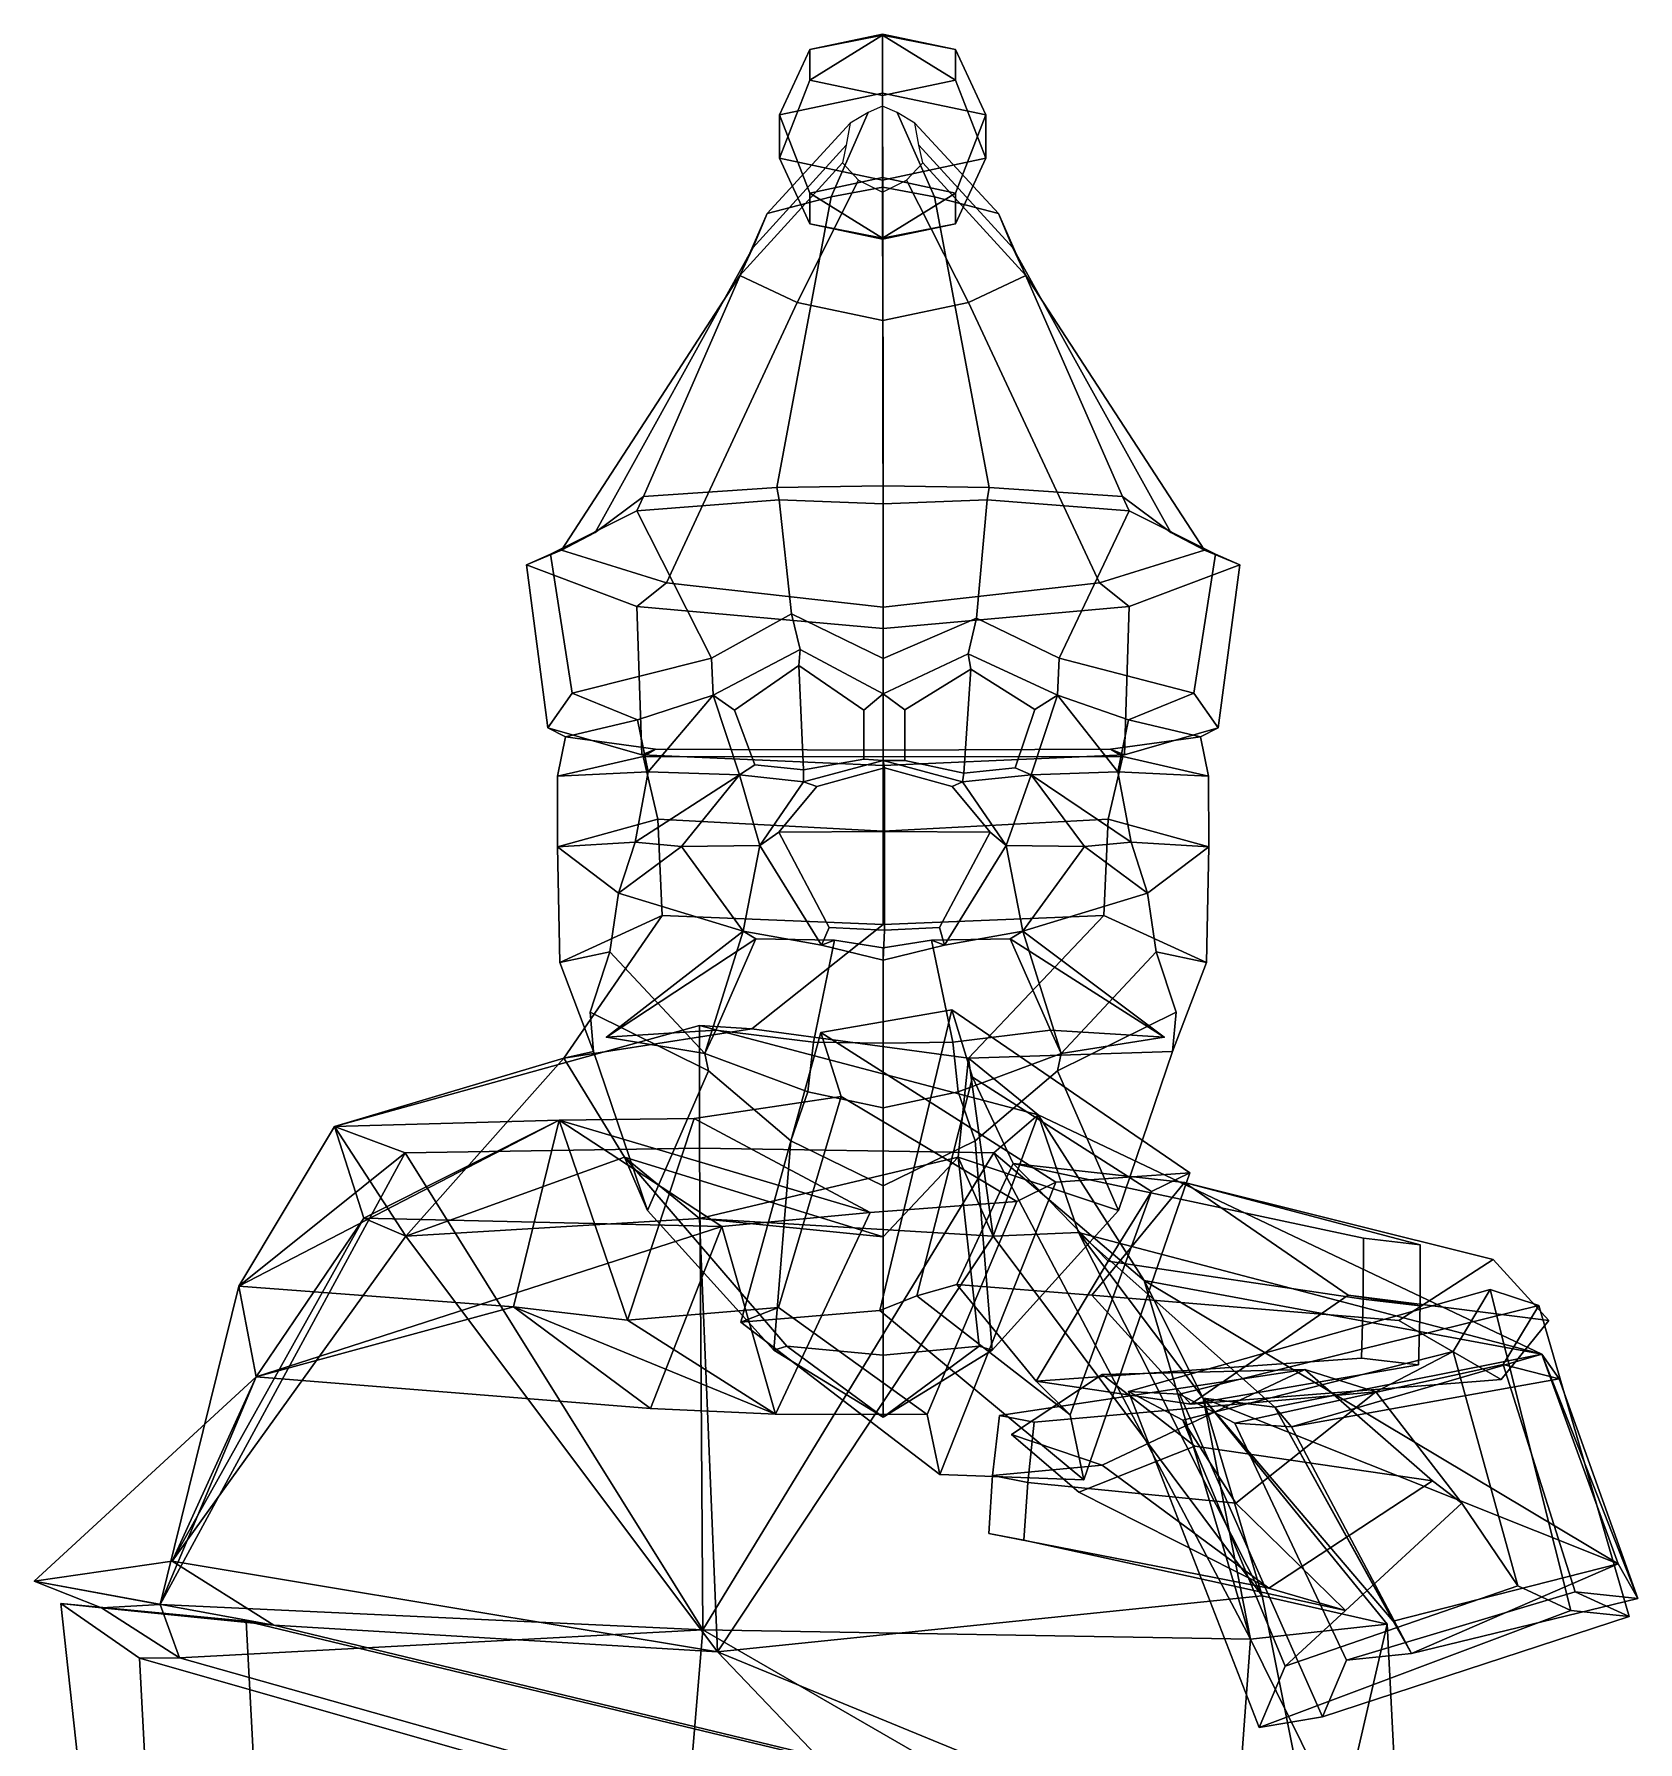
# Model space of a CAD drawing. Extents: x -126 to 173, y -160 to 361.
# Drawn here: x -125.9 to 173.1, y 42.1 to 360.5 of the extents above; entities that cross this region are included whole.
import ezdxf

# ---------------------------------------------------------------- set-up
doc = ezdxf.new("R2010")
doc.units = 0

msp = doc.modelspace()

# ---------------------------------------------------------------- linework, layer by layer
for p in [(-19.208097, 173.483734, 76.481369), (84.79847, 173.483734, 76.481369)]:
    msp.add_point(p)
for points in [[(18.712734, 357.672577, -29.904934), (32.321625, 360.535583, -36.798336), (32.321629, 349.526276, -48.066418), (13.075727, 345.477448, -38.317741)], [(32.321621, 349.08371, -9.224887), (32.321621, 360.352234, -20.709621), (18.71273, 351.946655, -16.118238)], [(18.71273, 351.946655, -16.118238), (32.321621, 360.352234, -20.709621), (18.712734, 357.672577, -29.904934)], [(32.321621, 360.352234, -20.709621), (32.321625, 360.535583, -36.798336), (18.712734, 357.672577, -29.904934)], [(32.321621, 360.352234, -20.709621), (45.930546, 357.672577, -29.90493), (32.321625, 360.535583, -36.798336)], [(45.930546, 351.946655, -16.118233), (45.930546, 357.672577, -29.90493), (32.321621, 360.352234, -20.709621)], [(32.321621, 349.08371, -9.224887), (45.930546, 351.946655, -16.118233), (32.321621, 360.352234, -20.709621)], [(45.930546, 357.672577, -29.90493), (51.56752, 345.477448, -38.317738), (32.321629, 349.526276, -48.066418), (32.321625, 360.535583, -36.798336)], [(13.075723, 337.379761, -18.820333), (18.71273, 351.946655, -16.118238), (18.712734, 357.672577, -29.904934), (13.075727, 345.477448, -38.317741)], [(51.567516, 337.379761, -18.82033), (51.56752, 345.477448, -38.317738), (45.930546, 357.672577, -29.90493), (45.930546, 351.946655, -16.118233)], [(32.321617, 333.330933, -9.071684), (32.321621, 349.08371, -9.224887), (18.71273, 351.946655, -16.118238), (13.075723, 337.379761, -18.820333)], [(32.321617, 333.330933, -9.071684), (51.567516, 337.379761, -18.82033), (45.930546, 351.946655, -16.118233), (32.321621, 349.08371, -9.224887)], [(18.712736, 330.910522, -41.019783), (13.075727, 345.477448, -38.317741), (32.321629, 349.526276, -48.066418), (32.321629, 333.773499, -47.913185)], [(45.930546, 330.910522, -41.019779), (32.321629, 333.773499, -47.913185), (32.321629, 349.526276, -48.066418), (51.56752, 345.477448, -38.317738)], [(26.275711, 343.939667, -17.589424), (25.525696, 339.830811, -19.321898), (8.127972, 320.708557, 24.556915), (10.8066, 327.100525, 35.120396)], [(29.616213, 345.934601, -16.74827), (26.275711, 343.939667, -17.589424), (10.8066, 327.100525, 35.120396), (22.736958, 330.203918, 40.24913)], [(13.075723, 337.379761, -18.820333), (13.075727, 345.477448, -38.317741), (18.712736, 330.910522, -41.019783), (18.712732, 325.184631, -27.233086)], [(32.311634, 347.098816, -16.25737), (29.616213, 345.934601, -16.74827), (22.736958, 330.203918, 40.24913), (32.363464, 332.015045, 43.242249)], [(32.311634, 347.098816, -16.25737), (32.363464, 332.015045, 43.242249), (41.989971, 330.203888, 40.24913), (35.007057, 345.934601, -16.748268)], [(35.007057, 345.934601, -16.748268), (41.989971, 330.203888, 40.24913), (53.92033, 327.100525, 35.120399), (38.347557, 343.939667, -17.589422)], [(38.347557, 343.939667, -17.589422), (53.92033, 327.100525, 35.120399), (56.598957, 320.708557, 24.556919), (39.097572, 339.830811, -19.321896)], [(51.567516, 337.379761, -18.82033), (45.930542, 325.184601, -27.233082), (45.930546, 330.910522, -41.019779), (51.56752, 345.477448, -38.317738)], [(25.525696, 339.830811, -19.321898), (24.839035, 336.516418, -20.719385), (5.675615, 315.552521, 16.035963), (8.127972, 320.708557, 24.556915)], [(39.097572, 339.830811, -19.321896), (56.598957, 320.708557, 24.556919), (59.051319, 315.552521, 16.035967), (39.784233, 336.516418, -20.719383)], [(24.839035, 336.516418, -20.719385), (27.839979, 333.27652, -22.085442), (16.393274, 310.51236, 7.706541), (5.675615, 315.552521, 16.035963)], [(32.321617, 333.330933, -9.071684), (13.075723, 337.379761, -18.820333), (18.712732, 325.184631, -27.233086), (32.321621, 322.321655, -20.339735)], [(32.321617, 333.330933, -9.071684), (32.321621, 322.321655, -20.339735), (45.930542, 325.184601, -27.233082), (51.567516, 337.379761, -18.82033)], [(39.784233, 336.516418, -20.719383), (59.051319, 315.552521, 16.035967), (48.333649, 310.512329, 7.706542), (36.783283, 333.27652, -22.08544)], [(32.391464, 276.300629, 85.883911), (32.363464, 332.015045, 43.242249), (22.736958, 330.203918, 40.24913), (12.603201, 275.969391, 78.45623)], [(27.839979, 333.27652, -22.085442), (32.31163, 331.093842, -23.005768), (32.363461, 307.116852, 2.095074), (16.393274, 310.51236, 7.706541)], [(32.321617, 322.504974, -36.428398), (18.712736, 330.910522, -41.019783), (32.321629, 333.773499, -47.913185)], [(36.783283, 333.27652, -22.08544), (48.333649, 310.512329, 7.706542), (32.363461, 307.116852, 2.095074), (32.31163, 331.093842, -23.005768)], [(32.321617, 322.504974, -36.428398), (32.321629, 333.773499, -47.913185), (45.930546, 330.910522, -41.019779)], [(32.391464, 276.300629, 85.883911), (52.179722, 275.969391, 78.45623), (41.989971, 330.203888, 40.24913), (32.363464, 332.015045, 43.242249)], [(-12.257105, 274.325958, 65.590981), (12.603201, 275.969391, 78.45623), (22.736958, 330.203918, 40.24913), (10.8066, 327.100525, 35.120396)], [(18.712732, 325.184631, -27.233086), (18.712736, 330.910522, -41.019783), (32.321617, 322.504974, -36.428398)], [(45.930542, 325.184601, -27.233082), (32.321617, 322.504974, -36.428398), (45.930546, 330.910522, -41.019779)], [(77.040039, 274.325958, 65.590981), (53.92033, 327.100525, 35.120399), (41.989971, 330.203888, 40.24913), (52.179722, 275.969391, 78.45623)], [(-21.297636, 267.628448, 38.143795), (-12.257105, 274.325958, 65.590981), (10.8066, 327.100525, 35.120396), (8.127972, 320.708557, 24.556915)], [(32.321621, 322.321655, -20.339735), (18.712732, 325.184631, -27.233086), (32.321617, 322.504974, -36.428398)], [(32.321621, 322.321655, -20.339735), (32.321617, 322.504974, -36.428398), (45.930542, 325.184601, -27.233082)], [(86.080566, 267.628448, 38.143795), (56.598957, 320.708557, 24.556919), (53.92033, 327.100525, 35.120399), (77.040039, 274.325958, 65.590981)], [(-27.567575, 264.313995, 15.175599), (-21.297636, 267.628448, 38.143795), (8.127972, 320.708557, 24.556915), (5.675615, 315.552521, 16.035963)], [(92.35051, 264.313995, 15.175599), (59.051319, 315.552521, 16.035967), (56.598957, 320.708557, 24.556919), (86.080566, 267.628448, 38.143795)], [(-7.979662, 258.234894, -5.563384), (-27.567575, 264.313995, 15.175599), (5.675615, 315.552521, 16.035963), (16.393274, 310.51236, 7.706541)], [(72.762589, 258.234894, -5.563384), (48.333649, 310.512329, 7.706542), (59.051319, 315.552521, 16.035967), (92.35051, 264.313995, 15.175599)], [(32.391464, 253.669556, -24.531799), (-7.979662, 258.234894, -5.563384), (16.393274, 310.51236, 7.706541), (32.363461, 307.116852, 2.095074)], [(32.391464, 253.669556, -24.531799), (32.363461, 307.116852, 2.095074), (48.333649, 310.512329, 7.706542), (72.762589, 258.234894, -5.563384)], [(-13.499456, 271.64682, 70.202621), (-12.257105, 274.325958, 65.590981), (-21.297636, 267.628448, 38.143795), (-29.596315, 263.572113, 39.553745)], [(12.991865, 273.711914, 83.361557), (12.603201, 275.969391, 78.45623), (-12.257105, 274.325958, 65.590981), (-13.499456, 271.64682, 70.202621)], [(32.391464, 272.963745, 89.477066), (32.391464, 276.300629, 85.883911), (12.603201, 275.969391, 78.45623), (12.991865, 273.711914, 83.361557)], [(32.391464, 272.963745, 89.477066), (51.791058, 273.711914, 83.361557), (52.179722, 275.969391, 78.45623), (32.391464, 276.300629, 85.883911)], [(51.791058, 273.711914, 83.361557), (78.282387, 271.64679, 70.202621), (77.040039, 274.325958, 65.590981), (52.179722, 275.969391, 78.45623)], [(78.282387, 271.64679, 70.202621), (94.379242, 263.572113, 39.553745), (86.080566, 267.628448, 38.143795), (77.040039, 274.325958, 65.590981)], [(0.407956, 244.189209, 76.455139), (-13.499456, 271.64682, 70.202621), (-29.596315, 263.572113, 39.553745), (-25.54925, 237.617249, 57.895088)], [(15.348691, 252.434967, 87.56958), (12.991865, 273.711914, 83.361557), (-13.499456, 271.64682, 70.202621), (0.407956, 244.189209, 76.455139)], [(32.391464, 244.106018, 91.793594), (32.391464, 272.963745, 89.477066), (12.991865, 273.711914, 83.361557), (15.348691, 252.434967, 87.56958)], [(32.391464, 244.106018, 91.793594), (49.837959, 251.630585, 87.639954), (51.791058, 273.711914, 83.361557), (32.391464, 272.963745, 89.477066)], [(49.837959, 251.630585, 87.639954), (65.247009, 244.189209, 76.455147), (78.282387, 271.64679, 70.202621), (51.791058, 273.711914, 83.361557)], [(65.247009, 244.189209, 76.455147), (90.332184, 237.617249, 57.895088), (94.379242, 263.572113, 39.553745), (78.282387, 271.64679, 70.202621)], [(-29.596315, 263.572113, 39.553745), (-21.297636, 267.628448, 38.143795), (-27.567575, 264.313995, 15.175599), (-34.122005, 261.561127, 13.751998)], [(94.379242, 263.572113, 39.553745), (98.904938, 261.561127, 13.751998), (92.35051, 264.313995, 15.175599), (86.080566, 267.628448, 38.143795)], [(-34.122005, 261.561127, 13.751998), (-27.567575, 264.313995, 15.175599), (-7.979662, 258.234894, -5.563384), (-13.50838, 253.783752, -8.997208)], [(-25.54925, 237.617249, 57.895088), (-29.596315, 263.572113, 39.553745), (-34.122005, 261.561127, 13.751998), (-30.122669, 231.177917, 20.593285)], [(-30.122669, 231.177917, 20.593285), (-34.122005, 261.561127, 13.751998), (-13.50838, 253.783752, -8.997208), (-12.613051, 226.170685, -5.220578)], [(98.904938, 261.561127, 13.751998), (78.291306, 253.783752, -8.997208), (72.762589, 258.234894, -5.563384), (92.35051, 264.313995, 15.175599)], [(94.905602, 231.177917, 20.593285), (77.395981, 226.170685, -5.220578), (78.291306, 253.783752, -8.997208), (98.904938, 261.561127, 13.751998)], [(90.332184, 237.617249, 57.895088), (94.905602, 231.177917, 20.593285), (98.904938, 261.561127, 13.751998), (94.379242, 263.572113, 39.553745)], [(-13.50838, 253.783752, -8.997208), (-7.979662, 258.234894, -5.563384), (32.391464, 253.669556, -24.531799), (32.391464, 249.670898, -28.751328)], [(78.291306, 253.783752, -8.997208), (32.391464, 249.670898, -28.751328), (32.391464, 253.669556, -24.531799), (72.762589, 258.234894, -5.563384)], [(-12.613051, 226.170685, -5.220578), (-13.50838, 253.783752, -8.997208), (32.391464, 249.670898, -28.751328), (32.39146, 224.162659, -24.888515)], [(15.348691, 252.434967, 87.56958), (0.407956, 244.189209, 76.455139), (0.700667, 237.255859, 74.955139), (16.917383, 245.788818, 86.918739)], [(32.391464, 244.106018, 91.793594), (15.348691, 252.434967, 87.56958), (16.917383, 245.788818, 86.918739), (32.391464, 237.497681, 89.069885)], [(77.395981, 226.170685, -5.220578), (32.39146, 224.162659, -24.888515), (32.391464, 249.670898, -28.751328), (78.291306, 253.783752, -8.997208)], [(32.391464, 244.106018, 91.793594), (32.391464, 237.497681, 89.069885), (48.269264, 244.981995, 86.932816), (49.837959, 251.630585, 87.639954)], [(49.837959, 251.630585, 87.639954), (48.269264, 244.981995, 86.932816), (64.9543, 237.255859, 74.955139), (65.247009, 244.189209, 76.455147)], [(16.658535, 242.816284, 84.455933), (16.917383, 245.788818, 86.918739), (0.700667, 237.255859, 74.955139), (4.721404, 234.447571, 74.640358)], [(16.658535, 242.816284, 84.455933), (28.80641, 234.444366, 86.081963), (32.391464, 237.497681, 89.069885), (16.917383, 245.788818, 86.918739)], [(-13.38371, 232.67926, 58.315578), (0.700667, 237.255859, 74.955139), (0.407956, 244.189209, 76.455139), (-25.54925, 237.617249, 57.895088)], [(17.557892, 223.323151, 82.626404), (16.658535, 242.816284, 84.455933), (4.721404, 234.447571, 74.640358), (8.468406, 224.25769, 77.53418)], [(28.80641, 234.444366, 86.081963), (16.658535, 242.816284, 84.455933), (17.557892, 223.323151, 82.626404), (28.80641, 225.327087, 86.926163)], [(48.776138, 242.121094, 84.254883), (48.269264, 244.981995, 86.932816), (32.391464, 237.497681, 89.069885), (36.429657, 234.563629, 86.262276)], [(36.429657, 234.563629, 86.262276), (36.429657, 225.059021, 87.30452), (47.459126, 222.710754, 81.996193), (48.776138, 242.121094, 84.254883)], [(47.459126, 222.710754, 81.996193), (57.02145, 223.706787, 75.709473), (60.695484, 234.567017, 72.136864), (48.776138, 242.121094, 84.254883)], [(48.776138, 242.121094, 84.254883), (60.695484, 234.567017, 72.136864), (64.9543, 237.255859, 74.955139), (48.269264, 244.981995, 86.932816)], [(78.166641, 232.67926, 58.315578), (90.332184, 237.617249, 57.895088), (65.247009, 244.189209, 76.455147), (64.9543, 237.255859, 74.955139)], [(-25.54925, 237.617249, 57.895088), (-30.122669, 231.177917, 20.593285), (-26.817125, 229.514771, 21.399323), (-13.38371, 232.67926, 58.315578)], [(-11.410958, 222.9776, 58.642235), (0.700667, 237.255859, 74.955139), (-13.38371, 232.67926, 58.315578)], [(5.630935, 222.416992, 78.535522), (0.700667, 237.255859, 74.955139), (-11.410958, 222.9776, 58.642235)], [(8.468406, 224.25769, 77.53418), (4.721404, 234.447571, 74.640358), (0.700667, 237.255859, 74.955139), (5.630935, 222.416992, 78.535522)], [(28.80641, 225.327087, 86.926163), (32.391464, 225.079681, 90.130562), (32.391464, 237.497681, 89.069885), (28.80641, 234.444366, 86.081963)], [(36.429657, 225.059021, 87.30452), (36.429657, 234.563629, 86.262276), (32.391464, 237.497681, 89.069885), (32.391464, 225.079681, 90.130562)], [(57.02145, 223.706787, 75.709473), (60.024033, 222.416992, 78.535522), (64.9543, 237.255859, 74.955139), (60.695484, 234.567017, 72.136864)], [(60.024033, 222.416992, 78.535522), (76.193886, 222.9776, 58.642235), (64.9543, 237.255859, 74.955139)], [(76.193886, 222.9776, 58.642235), (78.166641, 232.67926, 58.315578), (64.9543, 237.255859, 74.955139)], [(90.332184, 237.617249, 57.895088), (78.166641, 232.67926, 58.315578), (91.60006, 229.514771, 21.399323), (94.905602, 231.177917, 20.593285)], [(-13.38371, 232.67926, 58.315578), (-26.817125, 229.514771, 21.399323), (-28.321535, 222.161499, 22.448393), (-11.410958, 222.9776, 58.642235)], [(78.166641, 232.67926, 58.315578), (76.193886, 222.9776, 58.642235), (93.104462, 222.161499, 22.448393), (91.60006, 229.514771, 21.399323)], [(-30.122669, 231.177917, 20.593285), (-12.613051, 226.170685, -5.220578), (-10.026922, 227.219543, -4.913687), (-26.817125, 229.514771, 21.399323)], [(-28.321535, 222.161499, 22.448393), (-26.817125, 229.514771, 21.399323), (-10.026922, 227.219543, -4.913687), (-12.339285, 225.840881, -7.341248)], [(94.905602, 231.177917, 20.593285), (91.60006, 229.514771, 21.399323), (74.809853, 227.219543, -4.913687), (77.395981, 226.170685, -5.220578)], [(93.104462, 222.161499, 22.448393), (77.122208, 225.840881, -7.341248), (74.809853, 227.219543, -4.913687), (91.60006, 229.514771, 21.399323)], [(-12.613051, 226.170685, -5.220578), (32.39146, 224.162659, -24.888515), (32.39146, 226.992981, -22.073092), (-10.026922, 227.219543, -4.913687)], [(-12.339285, 225.840881, -7.341248), (-10.026922, 227.219543, -4.913687), (32.39146, 226.992981, -22.073092), (32.39146, 225.766663, -22.418888)], [(77.395981, 226.170685, -5.220578), (74.809853, 227.219543, -4.913687), (32.39146, 226.992981, -22.073092), (32.39146, 224.162659, -24.888515)], [(77.122208, 225.840881, -7.341248), (32.39146, 225.766663, -22.418888), (32.39146, 226.992981, -22.073092), (74.809853, 227.219543, -4.913687)], [(-28.343317, 208.967529, 24.627325), (-28.321535, 222.161499, 22.448393), (-12.339285, 225.840881, -7.341248), (-9.594507, 214.143799, -8.824977)], [(-11.410958, 222.9776, 58.642235), (-28.321535, 222.161499, 22.448393), (-28.343317, 208.967529, 24.627325), (-13.852727, 209.878479, 58.491058)], [(-13.852727, 209.878479, 58.491058), (5.630935, 222.416992, 78.535522), (-11.410958, 222.9776, 58.642235)], [(-9.594507, 214.143799, -8.824977), (-12.339285, 225.840881, -7.341248), (32.39146, 225.766663, -22.418888), (32.391445, 211.890503, -20.959574)], [(17.557892, 223.323151, 82.626404), (8.468406, 224.25769, 77.53418), (5.630935, 222.416992, 78.535522), (17.590784, 221.136108, 84.822235)], [(32.649845, 211.876404, 108.652412), (32.649845, 223.693329, 104.522385), (20.026972, 220.259094, 101.005867), (12.950644, 211.694733, 102.203201)], [(17.557892, 223.323151, 82.626404), (17.590784, 221.136108, 84.822235), (32.391464, 225.079681, 90.130562), (28.80641, 225.327087, 86.926163)], [(32.649845, 223.693329, 104.522385), (32.391464, 225.079681, 90.130562), (17.590784, 221.136108, 84.822235), (20.026972, 220.259094, 101.005867)], [(74.377434, 214.143799, -8.824977), (32.391445, 211.890503, -20.959574), (32.39146, 225.766663, -22.418888), (77.122208, 225.840881, -7.341248)], [(32.649845, 223.693329, 104.522385), (45.27272, 220.259094, 101.005867), (47.192142, 221.136108, 84.822235), (32.391464, 225.079681, 90.130562)], [(47.459126, 222.710754, 81.996193), (36.429657, 225.059021, 87.30452), (32.391464, 225.079681, 90.130562), (47.192142, 221.136108, 84.822235)], [(32.649845, 211.876404, 108.652412), (52.349049, 211.694733, 102.203201), (45.27272, 220.259094, 101.005867), (32.649845, 223.693329, 104.522385)], [(47.459126, 222.710754, 81.996193), (47.192142, 221.136108, 84.822235), (60.024033, 222.416992, 78.535522), (57.02145, 223.706787, 75.709473)], [(78.635658, 209.878479, 58.491058), (76.193886, 222.9776, 58.642235), (60.024033, 222.416992, 78.535522)], [(93.126251, 208.967529, 24.627325), (74.377434, 214.143799, -8.824977), (77.122208, 225.840881, -7.341248), (93.104462, 222.161499, 22.448393)], [(76.193886, 222.9776, 58.642235), (78.635658, 209.878479, 58.491058), (93.126251, 208.967529, 24.627325), (93.104462, 222.161499, 22.448393)], [(-5.19875, 209.061707, 81.712074), (5.630935, 222.416992, 78.535522), (-13.852727, 209.878479, 58.491058)], [(-5.19875, 209.061707, 81.712074), (9.433009, 209.215088, 84.746506), (5.630935, 222.416992, 78.535522)], [(9.433009, 209.215088, 84.746506), (17.590784, 221.136108, 84.822235), (5.630935, 222.416992, 78.535522)], [(12.950644, 211.694733, 102.203201), (20.026972, 220.259094, 101.005867), (17.590784, 221.136108, 84.822235), (9.433009, 209.215088, 84.746506)], [(52.349049, 211.694733, 102.203201), (55.349922, 209.215088, 84.746506), (47.192142, 221.136108, 84.822235), (45.27272, 220.259094, 101.005867)], [(55.349922, 209.215088, 84.746506), (60.024033, 222.416992, 78.535522), (47.192142, 221.136108, 84.822235)], [(69.981682, 209.061707, 81.712074), (60.024033, 222.416992, 78.535522), (55.349922, 209.215088, 84.746506)], [(69.981682, 209.061707, 81.712074), (78.635658, 209.878479, 58.491058), (60.024033, 222.416992, 78.535522)], [(-27.906961, 187.413269, 25.990013), (-28.343317, 208.967529, 24.627325), (-9.594507, 214.143799, -8.824977), (-8.801791, 196.156128, -5.914131)], [(-8.801791, 196.156128, -5.914131), (-9.594507, 214.143799, -8.824977), (32.391445, 211.890503, -20.959574), (32.391445, 194.530426, -16.528414)], [(73.584717, 196.156128, -5.914132), (32.391445, 194.530426, -16.528414), (32.391445, 211.890503, -20.959574), (74.377434, 214.143799, -8.824977)], [(92.689896, 187.413269, 25.990011), (73.584717, 196.156128, -5.914132), (74.377434, 214.143799, -8.824977), (93.126251, 208.967529, 24.627325)], [(22.374971, 193.946747, 97.367508), (12.950644, 211.694733, 102.203201), (9.433009, 209.215088, 84.746506), (20.925003, 190.627991, 84.49778)], [(32.649845, 193.425293, 102.597534), (32.649845, 211.876404, 108.652412), (12.950644, 211.694733, 102.203201), (22.374971, 193.946747, 97.367508)], [(32.649845, 193.425293, 102.597534), (42.924721, 193.946747, 97.367508), (52.349049, 211.694733, 102.203201), (32.649845, 211.876404, 108.652412)], [(42.924721, 193.946747, 97.367508), (43.857925, 190.627991, 84.49778), (55.349922, 209.215088, 84.746506), (52.349049, 211.694733, 102.203201)], [(-13.852727, 209.878479, 58.491058), (-28.343317, 208.967529, 24.627325), (-16.918802, 200.355103, 57.93428)], [(-18.524546, 189.425171, 58.112984), (-16.918802, 200.355103, 57.93428), (-28.343317, 208.967529, 24.627325), (-27.906961, 187.413269, 25.990013)], [(-16.918802, 200.355103, 57.93428), (-5.19875, 209.061707, 81.712074), (-13.852727, 209.878479, 58.491058)], [(6.29787, 193.248383, 78.594643), (-5.19875, 209.061707, 81.712074), (-16.918802, 200.355103, 57.93428)], [(6.29787, 193.248383, 78.594643), (9.433009, 209.215088, 84.746506), (-5.19875, 209.061707, 81.712074)], [(20.925003, 190.627991, 84.49778), (9.433009, 209.215088, 84.746506), (6.29787, 193.248383, 78.594643)], [(43.857925, 190.627991, 84.49778), (58.485062, 193.248383, 78.594643), (55.349922, 209.215088, 84.746506)], [(58.485062, 193.248383, 78.594643), (69.981682, 209.061707, 81.712074), (55.349922, 209.215088, 84.746506)], [(58.485062, 193.248383, 78.594643), (81.701736, 200.355103, 57.93428), (69.981682, 209.061707, 81.712074)], [(81.701736, 200.355103, 57.93428), (78.635658, 209.878479, 58.491058), (69.981682, 209.061707, 81.712074)], [(78.635658, 209.878479, 58.491058), (81.701736, 200.355103, 57.93428), (93.126251, 208.967529, 24.627325)], [(83.30748, 189.425171, 58.112984), (92.689896, 187.413269, 25.990011), (93.126251, 208.967529, 24.627325), (81.701736, 200.355103, 57.93428)], [(-18.524546, 189.425171, 58.112984), (-0.81014, 170.422424, 84.903992), (6.29787, 193.248383, 78.594643), (-16.918802, 200.355103, 57.93428)], [(83.30748, 189.425171, 58.112984), (81.701736, 200.355103, 57.93428), (58.485062, 193.248383, 78.594643), (65.593071, 170.422424, 84.903992)], [(-21.578421, 170.801636, 30.099125), (-27.906961, 187.413269, 25.990013), (-8.801791, 196.156128, -5.914131), (-27.144491, 169.574829, 22.78937)], [(-27.144491, 169.574829, 22.78937), (-8.801791, 196.156128, -5.914131), (32.391445, 194.530426, -16.528414), (7.919498, 175.038818, 1.763504)], [(48.339573, 169.574829, 22.78937), (7.919498, 175.038818, 1.763504), (32.391445, 194.530426, -16.528414), (73.584717, 196.156128, -5.914132)], [(86.361351, 170.801636, 30.099123), (48.339573, 169.574829, 22.78937), (73.584717, 196.156128, -5.914132), (92.689896, 187.413269, 25.990011)], [(8.66406, 191.827759, 92.594864), (6.29787, 193.248383, 78.594643), (-19.208097, 173.483734, 76.481369)], [(-19.208097, 173.483734, 76.481369), (6.29787, 193.248383, 78.594643), (-0.81014, 170.422424, 84.903992)], [(1.186858, 174.779022, 94.988876), (8.66406, 191.827759, 92.594864), (-19.208097, 173.483734, 76.481369)], [(23.361429, 191.565491, 92.711975), (8.66406, 191.827759, 92.594864), (1.186858, 174.779022, 94.988876), (19.400476, 172.587708, 103.656441)], [(8.66406, 191.827759, 92.594864), (23.361429, 191.565491, 92.711975), (20.925003, 190.627991, 84.49778), (6.29787, 193.248383, 78.594643)], [(19.400476, 172.587708, 103.656441), (32.391464, 172.384216, 104.340149), (32.391464, 190.151428, 95.460541), (23.361429, 191.565491, 92.711975)], [(32.649845, 193.425293, 102.597534), (22.374971, 193.946747, 97.367508), (20.925003, 190.627991, 84.49778), (32.391464, 187.840637, 90.417267)], [(32.391464, 190.151428, 95.460541), (32.391464, 187.840637, 90.417267), (20.925003, 190.627991, 84.49778), (23.361429, 191.565491, 92.711975)], [(32.649845, 193.425293, 102.597534), (32.391464, 187.840637, 90.417267), (43.857925, 190.627991, 84.49778), (42.924721, 193.946747, 97.367508)], [(45.38245, 172.587708, 103.656441), (41.421501, 191.565491, 92.711975), (32.391464, 190.151428, 95.460541), (32.391464, 172.384216, 104.340149)], [(32.391464, 190.151428, 95.460541), (41.421501, 191.565491, 92.711975), (43.857925, 190.627991, 84.49778), (32.391464, 187.840637, 90.417267)], [(56.11887, 191.827759, 92.594864), (58.485062, 193.248383, 78.594643), (43.857925, 190.627991, 84.49778), (41.421501, 191.565491, 92.711975)], [(41.421501, 191.565491, 92.711975), (45.38245, 172.587708, 103.656441), (63.596073, 174.779022, 94.988876), (56.11887, 191.827759, 92.594864)], [(56.11887, 191.827759, 92.594864), (84.79847, 173.483734, 76.481369), (58.485062, 193.248383, 78.594643)], [(63.596073, 174.779022, 94.988876), (84.79847, 173.483734, 76.481369), (56.11887, 191.827759, 92.594864)], [(84.79847, 173.483734, 76.481369), (65.593071, 170.422424, 84.903992), (58.485062, 193.248383, 78.594643)], [(-21.578421, 170.801636, 30.099125), (-22.24777, 178.167114, 61.283264), (-18.524546, 189.425171, 58.112984), (-27.906961, 187.413269, 25.990013)], [(-18.524546, 189.425171, 58.112984), (-22.24777, 178.167114, 61.283264), (-0.126969, 167.200684, 75.892807), (-0.81014, 170.422424, 84.903992)], [(83.30748, 189.425171, 58.112984), (65.593071, 170.422424, 84.903992), (64.909897, 167.200684, 75.892807), (87.030708, 178.167114, 61.283264)], [(86.361351, 170.801636, 30.099123), (92.689896, 187.413269, 25.990011), (83.30748, 189.425171, 58.112984), (87.030708, 178.167114, 61.283264)], [(31.804848, 122.525208, 197.979782), (45.197418, 178.6203, 174.777786), (20.797024, 174.389954, 153.892654), (5.878274, 120.330383, 177.485611)], [(64.589813, 146.428558, 103.791679), (20.797024, 174.389954, 153.892654), (45.197418, 178.6203, 174.777786), (89.572556, 148.203827, 125.470535)], [(31.804848, 122.525208, 197.979782), (38.706837, 125.283539, 189.348282), (49.098778, 166.037659, 171.350113), (45.197418, 178.6203, 174.777786)], [(89.572556, 148.203827, 125.470535), (45.197418, 178.6203, 174.777786), (49.098778, 166.037659, 171.350113), (82.470245, 144.737061, 134.417038)], [(-1.853932, 175.667419, 2.126543), (-1.857344, 152.779846, -48.828026), (-56.752666, 151.893738, -40.071373), (-69.913673, 156.816528, -4.447492)], [(-1.853932, 175.667419, 2.126543), (-69.913673, 156.816528, -4.447492), (-27.144491, 169.574829, 22.78937), (7.919498, 175.038818, 1.763504)], [(-0.126969, 167.200684, 75.892807), (-22.24777, 178.167114, 61.283264), (-21.578421, 170.801636, 30.099125), (-11.500352, 141.154175, 46.093552)], [(-1.853932, 175.667419, 2.126543), (61.296047, 159.037598, -2.810117), (53.064346, 151.893738, -40.071373), (-1.857344, 152.779846, -48.828026)], [(7.919498, 175.038818, 1.763504), (48.339573, 169.574829, 22.78937), (61.296047, 159.037598, -2.810117), (-1.853932, 175.667419, 2.126543)], [(64.909897, 167.200684, 75.892807), (76.283279, 141.154175, 46.093552), (86.361351, 170.801636, 30.099123), (87.030708, 178.167114, 61.283264)], [(-0.81014, 170.422424, 84.903992), (1.186858, 174.779022, 94.988876), (-19.208097, 173.483734, 76.481369)], [(19.400476, 172.587708, 103.656441), (1.186858, 174.779022, 94.988876), (-0.81014, 170.422424, 84.903992), (18.398849, 163.288666, 93.750816)], [(5.878274, 120.330383, 177.485611), (20.797024, 174.389954, 153.892654), (24.569313, 162.402191, 150.560028), (12.893144, 123.091125, 168.717361)], [(32.391464, 172.384216, 104.340149), (19.400476, 172.587708, 103.656441), (18.398849, 163.288666, 93.750816), (32.391464, 160.321869, 99.222183)], [(64.589813, 146.428558, 103.791679), (57.371582, 142.862488, 112.888626), (24.569313, 162.402191, 150.560028), (20.797024, 174.389954, 153.892654)], [(32.391464, 172.384216, 104.340149), (32.391464, 160.321869, 99.222183), (46.384079, 163.288666, 93.750816), (45.38245, 172.587708, 103.656441)], [(45.38245, 172.587708, 103.656441), (46.384079, 163.288666, 93.750816), (65.593071, 170.422424, 84.903992), (63.596073, 174.779022, 94.988876)], [(65.593071, 170.422424, 84.903992), (84.79847, 173.483734, 76.481369), (63.596073, 174.779022, 94.988876)], [(-69.913673, 156.816528, -4.447492), (-56.614574, 136.405731, 55.426003), (-27.144491, 169.574829, 22.78937)], [(-56.614574, 136.405731, 55.426003), (-15.809608, 151.091187, 47.566353), (-27.144491, 169.574829, 22.78937)], [(-11.500352, 141.154175, 46.093552), (-21.578421, 170.801636, 30.099125), (-27.144491, 169.574829, 22.78937), (-15.809608, 151.091187, 47.566353)], [(15.216556, 154.137146, 95.798668), (18.398849, 163.288666, 93.750816), (-0.81014, 170.422424, 84.903992), (-0.126969, 167.200684, 75.892807)], [(76.283279, 141.154175, 46.093552), (46.37785, 151.091187, 47.566353), (48.339573, 169.574829, 22.78937), (86.361351, 170.801636, 30.099123)], [(52.935226, 136.405731, 55.425999), (48.339573, 169.574829, 22.78937), (46.37785, 151.091187, 47.566353)], [(49.566372, 154.137146, 95.798668), (64.909897, 167.200684, 75.892807), (65.593071, 170.422424, 84.903992), (46.384079, 163.288666, 93.750816)], [(61.296047, 159.037598, -2.810117), (48.339573, 169.574829, 22.78937), (52.935226, 136.405731, 55.425999)], [(12.03143, 115.152649, 77.845467), (15.216556, 154.137146, 95.798668), (-0.126969, 167.200684, 75.892807), (-11.500352, 141.154175, 46.093552)], [(46.127705, 127.350769, 183.696426), (56.642212, 149.926483, 168.488937), (49.098778, 166.037659, 171.350113), (38.706837, 125.283539, 189.348282)], [(74.343872, 131.695374, 144.604858), (82.470245, 144.737061, 134.417038), (49.098778, 166.037659, 171.350113), (56.642212, 149.926483, 168.488937)], [(52.751499, 115.152649, 77.845467), (76.283279, 141.154175, 46.093552), (64.909897, 167.200684, 75.892807), (49.566372, 154.137146, 95.798668)], [(32.391464, 145.791687, 102.164879), (32.391464, 160.321869, 99.222183), (18.398849, 163.288666, 93.750816), (15.216556, 154.137146, 95.798668)], [(32.391464, 145.791687, 102.164879), (49.566372, 154.137146, 95.798668), (46.384079, 163.288666, 93.750816), (32.391464, 160.321869, 99.222183)], [(12.893144, 123.091125, 168.717361), (24.569313, 162.402191, 150.560028), (-2.837895, 158.340118, 127.330933), (-15.258835, 120.700073, 146.217606)], [(-2.837895, 158.340118, 127.330933), (24.569313, 162.402191, 150.560028), (57.371582, 142.862488, 112.888626), (29.999403, 140.818024, 89.410072)], [(-87.713943, 127.050232, -19.221262), (-27.978804, 158.038666, 79.437309), (-69.913673, 156.816528, -4.447492)], [(-87.713943, 127.050232, -19.221262), (-36.548073, 123.21228, 97.216919), (-27.978804, 158.038666, 79.437309)], [(-87.713943, 127.050232, -19.221262), (-69.913673, 156.816528, -4.447492), (-56.752666, 151.893738, -40.071373)], [(-64.401245, 139.768311, 19.631517), (-69.913673, 156.816528, -4.447492), (-27.978804, 158.038666, 79.437309)], [(-64.401245, 139.768311, 19.631517), (-56.614574, 136.405731, 55.426003), (-69.913673, 156.816528, -4.447492)], [(-64.401245, 139.768311, 19.631517), (-27.978804, 158.038666, 79.437309), (2.340626, 138.21521, 48.344009)], [(-15.258835, 120.700073, 146.217606), (-27.978804, 158.038666, 79.437309), (-36.548073, 123.21228, 97.216919)], [(29.999403, 140.818024, 89.410072), (-27.978804, 158.038666, 79.437309), (-2.837895, 158.340118, 127.330933)], [(-15.258835, 120.700073, 146.217606), (-2.837895, 158.340118, 127.330933), (-27.978804, 158.038666, 79.437309)], [(29.999403, 140.818024, 89.410072), (2.340626, 138.21521, 48.344009), (-27.978804, 158.038666, 79.437309)], [(68.863998, 137.066223, 41.860542), (61.296047, 159.037598, -2.810117), (52.935226, 136.405731, 55.425999)], [(81.110985, 128.122223, -32.56757), (53.064346, 151.893738, -40.071373), (61.296047, 159.037598, -2.810117)], [(68.863998, 137.066223, 41.860542), (155.231415, 114.404724, 55.537479), (61.296047, 159.037598, -2.810117)], [(81.110985, 128.122223, -32.56757), (61.296047, 159.037598, -2.810117), (155.231415, 114.404724, 55.537479)], [(32.391464, 102.635483, 81.087402), (32.391464, 145.791687, 102.164879), (15.216556, 154.137146, 95.798668), (12.03143, 115.152649, 77.845467)], [(32.391464, 102.635483, 81.087402), (52.751499, 115.152649, 77.845467), (49.566372, 154.137146, 95.798668), (32.391464, 145.791687, 102.164879)], [(-102.381958, 67.696808, -70.518303), (-56.752666, 151.893738, -40.071373), (-1.221247, 62.991302, -106.534233)], [(-102.381958, 67.696808, -70.518303), (-87.713943, 127.050232, -19.221262), (-56.752666, 151.893738, -40.071373)], [(-1.221247, 62.991302, -106.534233), (-56.752666, 151.893738, -40.071373), (-1.857344, 152.779846, -48.828026)], [(-1.823221, 139.682312, 62.260628), (-15.809608, 151.091187, 47.566353), (-56.614574, 136.405731, 55.426003)], [(12.03143, 115.152649, 77.845467), (-11.500352, 141.154175, 46.093552), (-15.809608, 151.091187, 47.566353), (14.450376, 115.84491, 61.938782)], [(14.450376, 115.84491, 61.938782), (-15.809608, 151.091187, 47.566353), (32.391464, 136.247467, 35.995632), (32.391464, 114.210785, 57.642708)], [(32.391464, 136.247467, 35.995632), (-15.809608, 151.091187, 47.566353), (-1.823221, 139.682312, 62.260628)], [(-1.221247, 62.991302, -106.534233), (-1.857344, 152.779846, -48.828026), (53.064346, 151.893738, -40.071373)], [(32.391464, 136.247467, 35.995632), (-1.823221, 139.682312, 62.260628), (46.37785, 151.091187, 47.566353)], [(-1.823221, 139.682312, 62.260628), (52.935226, 136.405731, 55.425999), (46.37785, 151.091187, 47.566353)], [(100.899857, 61.213303, -73.926201), (-1.221247, 62.991302, -106.534233), (53.064346, 151.893738, -40.071373)], [(50.332554, 115.84491, 61.938782), (32.391464, 114.210785, 57.642708), (32.391464, 136.247467, 35.995632), (46.37785, 151.091187, 47.566353)], [(71.312355, 125.37088, 217.202576), (88.603676, 146.409088, 193.163696), (56.642212, 149.926483, 168.488937), (46.127705, 127.350769, 183.696426)], [(52.751499, 115.152649, 77.845467), (50.332554, 115.84491, 61.938782), (46.37785, 151.091187, 47.566353), (76.283279, 141.154175, 46.093552)], [(100.899857, 61.213303, -73.926201), (53.064346, 151.893738, -40.071373), (81.110985, 128.122223, -32.56757)], [(121.906326, 124.626587, 147.47081), (74.343872, 131.695374, 144.604858), (56.642212, 149.926483, 168.488937), (121.963646, 135.985443, 147.853271)], [(132.555496, 134.738342, 155.182663), (121.963646, 135.985443, 147.853271), (56.642212, 149.926483, 168.488937), (88.603676, 146.409088, 193.163696)], [(42.973209, 91.934402, 135.530777), (64.589813, 146.428558, 103.791679), (89.572556, 148.203827, 125.470535), (69.826088, 90.969055, 156.641098)], [(69.826088, 90.969055, 156.641098), (89.572556, 148.203827, 125.470535), (82.470245, 144.737061, 134.417038), (67.297966, 103.061752, 158.458069)], [(42.973209, 91.934402, 135.530777), (40.641331, 103.134064, 137.202026), (57.371582, 142.862488, 112.888626), (64.589813, 146.428558, 103.791679)], [(60.919231, 109.371246, 164.048477), (67.297966, 103.061752, 158.458069), (82.470245, 144.737061, 134.417038), (74.343872, 131.695374, 144.604858)], [(128.576752, 120.655823, 234.584167), (146.163834, 132.043396, 228.536636), (88.603676, 146.409088, 193.163696), (71.312355, 125.37088, 217.202576)], [(156.534058, 120.655823, 213.534195), (119.159309, 125.37088, 173.76152), (88.603676, 146.409088, 193.163696), (146.163834, 132.043396, 228.536636)], [(132.583908, 123.377686, 154.708191), (132.555496, 134.738342, 155.182663), (88.603676, 146.409088, 193.163696), (119.159309, 125.37088, 173.76152)], [(12.337571, 103.210846, 114.632607), (2.340626, 138.21521, 48.344009), (29.999403, 140.818024, 89.410072)], [(29.999403, 140.818024, 89.410072), (57.371582, 142.862488, 112.888626), (40.641331, 103.134064, 137.202026), (12.337571, 103.210846, 114.632607)], [(-100.18795, 75.77861, 83.559113), (-64.401245, 139.768311, 19.631517), (-84.5354, 110.142761, 6.391457)], [(-100.18795, 75.77861, 83.559113), (-56.614574, 136.405731, 55.426003), (-64.401245, 139.768311, 19.631517)], [(-84.5354, 110.142761, 6.391457), (-64.401245, 139.768311, 19.631517), (2.340626, 138.21521, 48.344009)], [(-10.971701, 104.236725, 71.488876), (-84.5354, 110.142761, 6.391457), (2.340626, 138.21521, 48.344009)], [(1.498597, 58.886078, 111.771317), (-1.823221, 139.682312, 62.260628), (-56.614574, 136.405731, 55.426003)], [(12.337571, 103.210846, 114.632607), (-10.971701, 104.236725, 71.488876), (2.340626, 138.21521, 48.344009)], [(1.498597, 58.886078, 111.771317), (52.935226, 136.405731, 55.425999), (-1.823221, 139.682312, 62.260628)], [(103.093857, 69.295105, 80.151215), (68.863998, 137.066223, 41.860542), (52.935226, 136.405731, 55.425999)], [(103.093857, 69.295105, 80.151215), (92.110207, 106.193115, 5.434026), (68.863998, 137.066223, 41.860542)], [(92.110207, 106.193115, 5.434026), (105.46772, 104.465088, 70.25135), (68.863998, 137.066223, 41.860542)], [(68.863998, 137.066223, 41.860542), (105.46772, 104.465088, 70.25135), (155.231415, 114.404724, 55.537479)], [(1.498597, 58.886078, 111.771317), (-56.614574, 136.405731, 55.426003), (-100.18795, 75.77861, 83.559113)], [(1.498597, 58.886078, 111.771317), (103.093857, 69.295105, 80.151215), (52.935226, 136.405731, 55.425999)], [(132.583908, 123.377686, 154.708191), (121.906326, 124.626587, 147.47081), (121.963646, 135.985443, 147.853271), (132.555496, 134.738342, 155.182663)], [(121.593353, 113.65271, 147.56749), (60.919231, 109.371246, 164.048477), (74.343872, 131.695374, 144.604858), (121.906326, 124.626587, 147.47081)], [(147.674377, 109.649353, 226.74588), (156.534058, 120.655823, 213.534195), (146.163834, 132.043396, 228.536636), (128.576752, 120.655823, 234.584167)], [(100.899857, 61.213303, -73.926201), (81.110985, 128.122223, -32.56757), (92.110207, 106.193115, 5.434026)], [(81.110985, 128.122223, -32.56757), (155.231415, 114.404724, 55.537479), (169.500275, 75.301056, 42.894657)], [(92.110207, 106.193115, 5.434026), (81.110985, 128.122223, -32.56757), (169.500275, 75.301056, 42.894657)], [(-102.381958, 67.696808, -70.518303), (-84.5354, 110.142761, 6.391457), (-87.713943, 127.050232, -19.221262)], [(-84.5354, 110.142761, 6.391457), (-36.548073, 123.21228, 97.216919), (-87.713943, 127.050232, -19.221262)], [(69.826088, 90.969055, 156.641098), (67.297966, 103.061752, 158.458069), (38.706837, 125.283539, 189.348282), (31.804848, 122.525208, 197.979782)], [(60.919231, 109.371246, 164.048477), (46.127705, 127.350769, 183.696426), (38.706837, 125.283539, 189.348282), (67.297966, 103.061752, 158.458069)], [(89.796875, 105.045105, 189.493118), (71.312355, 125.37088, 217.202576), (46.127705, 127.350769, 183.696426), (60.919231, 109.371246, 164.048477)], [(147.674377, 109.649353, 226.74588), (128.576752, 120.655823, 234.584167), (71.312355, 125.37088, 217.202576), (89.796875, 105.045105, 189.493118)], [(87.699318, 106.949951, 123.214111), (78.169861, 107.426758, 154.935135), (145.605515, 126.421478, 175.359375), (154.69397, 123.452454, 144.407013)], [(78.169861, 107.426758, 154.935135), (88.279938, 102.095078, 158.379089), (138.68486, 114.851501, 173.480103), (145.605515, 126.421478, 175.359375)], [(147.674377, 109.649353, 226.74588), (89.796875, 105.045105, 189.493118), (119.159309, 125.37088, 173.76152), (156.534058, 120.655823, 213.534195)], [(132.224121, 112.401794, 154.909912), (132.583908, 123.377686, 154.708191), (119.159309, 125.37088, 173.76152), (89.796875, 105.045105, 189.493118)], [(132.224121, 112.401794, 154.909912), (121.593353, 113.65271, 147.56749), (121.906326, 124.626587, 147.47081), (132.583908, 123.377686, 154.708191)], [(160.639389, 66.581772, 182.944992), (145.605515, 126.421478, 175.359375), (138.68486, 114.851501, 173.480103), (150.756836, 71.151901, 179.598679)], [(160.639389, 66.581772, 182.944992), (171.516266, 65.437607, 151.681595), (154.69397, 123.452454, 144.407013), (145.605515, 126.421478, 175.359375)], [(-10.971701, 104.236725, 71.488876), (-36.548073, 123.21228, 97.216919), (-84.5354, 110.142761, 6.391457)], [(12.337571, 103.210846, 114.632607), (-15.258835, 120.700073, 146.217606), (-36.548073, 123.21228, 97.216919)], [(12.337571, 103.210846, 114.632607), (-36.548073, 123.21228, 97.216919), (-10.971701, 104.236725, 71.488876)], [(12.337571, 103.210846, 114.632607), (40.641331, 103.134064, 137.202026), (12.893144, 123.091125, 168.717361), (-15.258835, 120.700073, 146.217606)], [(42.973209, 91.934402, 135.530777), (5.878274, 120.330383, 177.485611), (12.893144, 123.091125, 168.717361), (40.641331, 103.134064, 137.202026)], [(42.973209, 91.934402, 135.530777), (69.826088, 90.969055, 156.641098), (31.804848, 122.525208, 197.979782), (5.878274, 120.330383, 177.485611)], [(87.699318, 106.949951, 123.214111), (154.69397, 123.452454, 144.407013), (148.019104, 112.44397, 142.589737), (97.970398, 101.488464, 126.71434)], [(171.516266, 65.437607, 151.681595), (161.468079, 70.039734, 148.280609), (148.019104, 112.44397, 142.589737), (154.69397, 123.452454, 144.407013)], [(32.391464, 102.635483, 81.087402), (12.03143, 115.152649, 77.845467), (14.450376, 115.84491, 61.938782)], [(32.391464, 102.635483, 81.087402), (14.450376, 115.84491, 61.938782), (32.391464, 114.210785, 57.642708)], [(32.391464, 102.635483, 81.087402), (32.391464, 114.210785, 57.642708), (50.332554, 115.84491, 61.938782)], [(32.391464, 102.635483, 81.087402), (50.332554, 115.84491, 61.938782), (52.751499, 115.152649, 77.845467)], [(98.176758, 86.614014, 143.342178), (124.307159, 107.378693, 154.659256), (138.68486, 114.851501, 173.480103), (88.279938, 102.095078, 158.379089)], [(140.320801, 86.614014, 168.000641), (150.756836, 71.151901, 179.598679), (138.68486, 114.851501, 173.480103), (124.307159, 107.378693, 154.659256)], [(52.786663, 91.758163, 172.483765), (73.230881, 93.66124, 183.692429), (111.066048, 111.537933, 184.966019), (54.132515, 102.949493, 170.989639)], [(54.132515, 102.949493, 170.989639), (111.066048, 111.537933, 184.966019), (124.307159, 107.378693, 154.659256), (60.602016, 101.667221, 159.855759)], [(56.360817, 99.410553, 235.493134), (73.243324, 110.571716, 242.752686), (111.066048, 111.537933, 184.966019), (73.230881, 93.66124, 183.692429)], [(132.224121, 112.401794, 154.909912), (89.796875, 105.045105, 189.493118), (60.919231, 109.371246, 164.048477), (121.593353, 113.65271, 147.56749)], [(90.50753, 97.249054, 242.844437), (134.863586, 90.779221, 202.916412), (111.066048, 111.537933, 184.966019), (73.243324, 110.571716, 242.752686)], [(158.448425, 109.753906, 108.075409), (108.538628, 100.826874, 92.18129), (97.970398, 101.488464, 126.71434), (148.019104, 112.44397, 142.589737)], [(108.538628, 100.826874, 92.18129), (155.231415, 114.404724, 55.537479), (105.46772, 104.465088, 70.25135)], [(108.538628, 100.826874, 92.18129), (158.448425, 109.753906, 108.075409), (155.231415, 114.404724, 55.537479)], [(134.863586, 90.779221, 202.916412), (140.320801, 86.614014, 168.000641), (124.307159, 107.378693, 154.659256), (111.066048, 111.537933, 184.966019)], [(161.468079, 70.039734, 148.280609), (173.149551, 68.826782, 114.125664), (158.448425, 109.753906, 108.075409), (148.019104, 112.44397, 142.589737)], [(173.149551, 68.826782, 114.125664), (169.500275, 75.301056, 42.894657), (155.231415, 114.404724, 55.537479)], [(173.149551, 68.826782, 114.125664), (155.231415, 114.404724, 55.537479), (158.448425, 109.753906, 108.075409)], [(-100.18795, 75.77861, 83.559113), (-84.5354, 110.142761, 6.391457), (-125.908813, 72.067841, -1.673116)], [(-125.908813, 72.067841, -1.673116), (-84.5354, 110.142761, 6.391457), (-102.381958, 67.696808, -70.518303)], [(68.917076, 88.650269, 245.530121), (90.50753, 97.249054, 242.844437), (73.243324, 110.571716, 242.752686), (56.360817, 99.410553, 235.493134)], [(59.372887, 90.474014, 161.396713), (60.602016, 101.667221, 159.855759), (124.307159, 107.378693, 154.659256), (98.176758, 86.614014, 143.342178)], [(114.323486, 46.744095, 133.73407), (102.51976, 44.755508, 165.739899), (78.169861, 107.426758, 154.935135), (87.699318, 106.949951, 123.214111)], [(102.51976, 44.755508, 165.739899), (107.37616, 56.195206, 166.9543), (88.279938, 102.095078, 158.379089), (78.169861, 107.426758, 154.935135)], [(114.323486, 46.744095, 133.73407), (87.699318, 106.949951, 123.214111), (97.970398, 101.488464, 126.71434), (118.807236, 57.341476, 134.854187)], [(103.093857, 69.295105, 80.151215), (126.375664, 64.021439, -5.902512), (92.110207, 106.193115, 5.434026)], [(126.375664, 64.021439, -5.902512), (100.899857, 61.213303, -73.926201), (92.110207, 106.193115, 5.434026)], [(127.532814, 64.580414, 54.833897), (105.46772, 104.465088, 70.25135), (92.110207, 106.193115, 5.434026)], [(127.532814, 64.580414, 54.833897), (92.110207, 106.193115, 5.434026), (169.500275, 75.301056, 42.894657)], [(52.786663, 91.758163, 172.483765), (54.132515, 102.949493, 170.989639), (60.602016, 101.667221, 159.855759), (59.372887, 90.474014, 161.396713)], [(118.619453, 66.578873, 159.291382), (98.176758, 86.614014, 143.342178), (88.279938, 102.095078, 158.379089), (107.37616, 56.195206, 166.9543)], [(130.944656, 58.558578, 100.770638), (105.46772, 104.465088, 70.25135), (127.532814, 64.580414, 54.833897)], [(130.944656, 58.558578, 100.770638), (108.538628, 100.826874, 92.18129), (105.46772, 104.465088, 70.25135)], [(68.917076, 88.650269, 245.530121), (56.360817, 99.410553, 235.493134), (73.230881, 93.66124, 183.692429), (104.351547, 70.75087, 189.113937)], [(108.538628, 100.826874, 92.18129), (130.944656, 58.558578, 100.770638), (118.807236, 57.341476, 134.854187), (97.970398, 101.488464, 126.71434)], [(68.917076, 88.650269, 245.530121), (104.351547, 70.75087, 189.113937), (134.863586, 90.779221, 202.916412), (90.50753, 97.249054, 242.844437)], [(52.11808, 80.956482, 174.359222), (104.351547, 70.75087, 189.113937), (73.230881, 93.66124, 183.692429), (52.786663, 91.758163, 172.483765)], [(52.11808, 80.956482, 174.359222), (52.786663, 91.758163, 172.483765), (59.372887, 90.474014, 161.396713), (58.617279, 79.670258, 163.197021)], [(58.617279, 79.670258, 163.197021), (59.372887, 90.474014, 161.396713), (98.176758, 86.614014, 143.342178), (118.619453, 66.578873, 159.291382)], [(104.351547, 70.75087, 189.113937), (118.619453, 66.578873, 159.291382), (140.320801, 86.614014, 168.000641), (134.863586, 90.779221, 202.916412)], [(118.619453, 66.578873, 159.291382), (107.37616, 56.195206, 166.9543), (150.756836, 71.151901, 179.598679), (140.320801, 86.614014, 168.000641)], [(52.11808, 80.956482, 174.359222), (58.617279, 79.670258, 163.197021), (118.619453, 66.578873, 159.291382), (104.351547, 70.75087, 189.113937)], [(-81.191521, 63.869995, 82.859711), (-100.18795, 75.77861, 83.559113), (-125.908813, 72.067841, -1.673116)], [(-81.191521, 63.869995, 82.859711), (1.498597, 58.886078, 111.771317), (-100.18795, 75.77861, 83.559113)], [(130.944656, 58.558578, 100.770638), (127.532814, 64.580414, 54.833897), (169.500275, 75.301056, 42.894657)], [(130.944656, 58.558578, 100.770638), (169.500275, 75.301056, 42.894657), (173.149551, 68.826782, 114.125664)], [(-81.191521, 63.869995, 82.859711), (-125.908813, 72.067841, -1.673116), (-113.341599, 67.094421, 11.500371)], [(-113.341599, 67.094421, 11.500371), (-125.908813, 72.067841, -1.673116), (-102.381958, 67.696808, -70.518303)], [(102.51976, 44.755508, 165.739899), (160.639389, 66.581772, 182.944992), (150.756836, 71.151901, 179.598679), (107.37616, 56.195206, 166.9543)], [(-86.37458, 64.610519, 91.9842), (-120.958008, 67.889648, 12.475611), (-114.731804, 10.835861, 8.101144), (-83.418037, 8.415665, 88.061218)], [(-120.958008, 67.889648, 12.475611), (-86.37458, 64.610519, 91.9842), (-81.191521, 63.869995, 82.859711), (-113.341599, 67.094421, 11.500371)], [(-114.731804, 10.835861, 8.101144), (-120.958008, 67.889648, 12.475611), (-106.253075, 57.704224, -81.334549), (-103.296524, 1.509384, -85.25753)], [(-106.253075, 57.704224, -81.334549), (-120.958008, 67.889648, 12.475611), (-113.341599, 67.094421, 11.500371), (-98.783104, 57.75824, -70.519714)], [(-113.341599, 67.094421, 11.500371), (-102.381958, 67.696808, -70.518303), (-98.783104, 57.75824, -70.519714)], [(-98.783104, 57.75824, -70.519714), (-102.381958, 67.696808, -70.518303), (-1.221247, 62.991302, -106.534233)], [(114.486641, 12.464676, 55.839771), (103.093857, 69.295105, 80.151215), (1.498597, 58.886078, 111.771317)], [(114.486641, 12.464676, 55.839771), (126.375664, 64.021439, -5.902512), (103.093857, 69.295105, 80.151215)], [(114.323486, 46.744095, 133.73407), (118.807236, 57.341476, 134.854187), (161.468079, 70.039734, 148.280609), (171.516266, 65.437607, 151.681595)], [(130.944656, 58.558578, 100.770638), (173.149551, 68.826782, 114.125664), (161.468079, 70.039734, 148.280609), (118.807236, 57.341476, 134.854187)], [(10.031008, -14.713043, 109.429955), (21.251017, 38.746826, 111.458122), (-86.37458, 64.610519, 91.9842), (-83.418037, 8.415665, 88.061218)], [(21.251017, 38.746826, 111.458122), (20.088959, 39.411713, 99.260727), (-81.191521, 63.869995, 82.859711), (-86.37458, 64.610519, 91.9842)], [(-81.191521, 63.869995, 82.859711), (20.088959, 39.411713, 99.260727), (1.498597, 58.886078, 111.771317)], [(129.520599, 3.293686, -22.034912), (100.899857, 61.213303, -73.926201), (126.375664, 64.021439, -5.902512)], [(114.323486, 46.744095, 133.73407), (171.516266, 65.437607, 151.681595), (160.639389, 66.581772, 182.944992), (102.51976, 44.755508, 165.739899)], [(114.486641, 12.464676, 55.839771), (129.520599, 3.293686, -22.034912), (126.375664, 64.021439, -5.902512)], [(-98.783104, 57.75824, -70.519714), (-1.221247, 62.991302, -106.534233), (-3.904082, 30.9823, -114.03511)], [(96.895058, 6.352921, -97.539658), (-3.904082, 30.9823, -114.03511), (-1.221247, 62.991302, -106.534233)], [(96.895058, 6.352921, -97.539658), (-1.221247, 62.991302, -106.534233), (100.899857, 61.213303, -73.926201)], [(129.520599, 3.293686, -22.034912), (96.895058, 6.352921, -97.539658), (100.899857, 61.213303, -73.926201)], [(-106.253075, 57.704224, -81.334549), (-98.783104, 57.75824, -70.519714), (-3.904082, 30.9823, -114.03511), (-6.367325, 29.149948, -129.457138)], [(-103.296524, 1.509384, -85.25753), (-106.253075, 57.704224, -81.334549), (-6.367325, 29.149948, -129.457138), (-17.600096, -24.312775, -131.483109)], [(114.486641, 12.464676, 55.839771), (1.498597, 58.886078, 111.771317), (20.088959, 39.411713, 99.260727)]]:
    msp.add_3dface(points)

doc.saveas('drawing.dxf')
